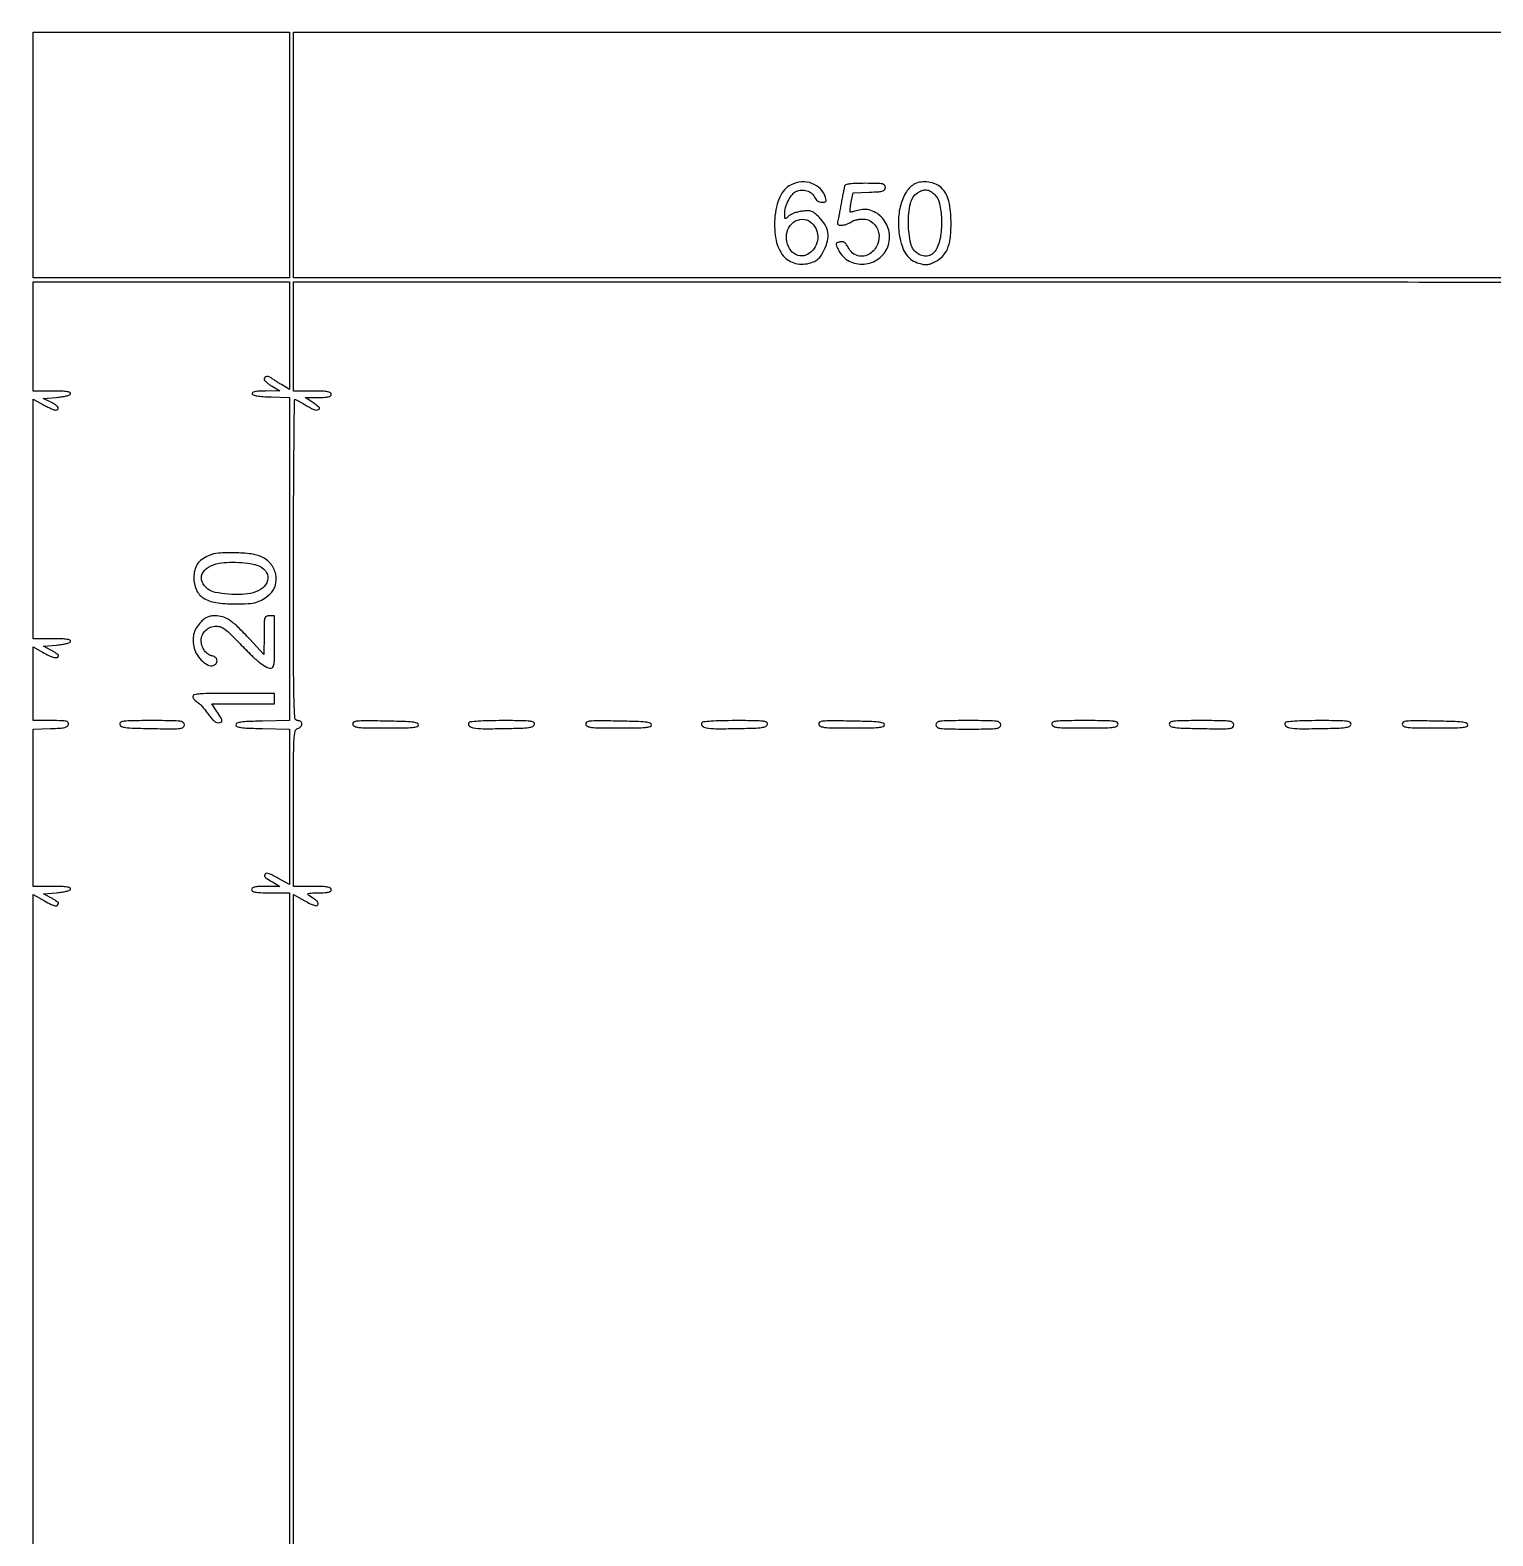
# Model space of a CAD drawing. Extents: x 0 to 836, y 5 to 589.
# Drawn here: x 132.9 to 191.9, y 369.6 to 430.3 of the extents above; entities that cross this region are included whole.
import ezdxf

# ---------------------------------------------------------------- set-up
doc = ezdxf.new("R2010")
doc.units = 0
doc.header["$MEASUREMENT"] = 0

msp = doc.modelspace()

# ---------------------------------------------------------------- linework, layer by layer
for points in [[(201.712326, 537.783562, -0.000001), (217.055896, 537.76491, -0.426088)], [(546.939, 229.3929, -0.000106), (546.943559, 250.949215, -0.000176), (546.957638, 269.095817, -0.000001), (546.976289, 285.583213, -0.415883)], [(836.0595, 588.6891), (420.497259, 588.710259, 0.000013), (261.145696, 588.714318, 0.000021), (126.989856, 588.708632), (4.934769, 588.698274, 0.19889), (4.878609, 588.675009, 0.198853), (4.855343, 588.618859), (4.83877, 516.273901, 0.000036), (4.826254, 436.744061, 0.000021), (4.8222, 342.282364), (4.8222, 95.946129), (4.469225, 95.920114, 0.031904), (4.160456, 95.877435, 0.315999), (4.075312, 95.787407, 0.415411), (4.137995, 95.703578, 0.035338), (4.43445, 95.6826), (4.8222, 95.6826), (4.8222, 50.2101), (4.8222, 4.7376), (420.462, 4.7376), (836.1018, 4.7376)], [(604.852986, 529.408162, -0.000002), (620.423836, 529.389509, -0.550615)], [(308.18842, 529.408162, -0.000002), (322.638019, 529.38951, -0.415836)], [(238.738155, 529.614638, -0.000002), (224.300981, 529.63329, -0.415836)], [(531.796111, 538.074638, -0.000002), (517.6951, 538.093291, -0.426056)], [(413.368417, 538.074638, -0.000002), (399.676779, 538.093291, -0.415815)], [(77.850638, 481.579418, -0.000002), (77.869294, 494.031443, -0.550517)], [(336.166934, 548.220763, -0.000002), (326.827688, 548.233536, -0.413812)], [(77.644162, 421.684687, -0.000002), (77.625507, 409.236574, -0.415775)], [(333.609652, 529.614638, -0.000003), (323.198363, 529.633296, -0.415688)], [(383.716206, 529.408162, -0.000003), (394.123716, 529.389504, -0.425916)], [(209.175878, 420.104962, -0.000003), (220.435047, 420.086304, -0.550465)], [(68.6952, 512.4222), (68.6952, 424.07169), (68.6952, 335.721179), (68.2299, 335.759766, 0.007133), (67.929172, 335.78039, 0.107826), (67.826408, 335.763741, 0.250288), (67.778728, 335.707689, 0.053641), (67.7646, 335.576376, 0.040763), (67.773948, 335.461903, 0.150693), (67.805902, 335.397748, 0.157767), (67.867426, 335.364407, 0.045946), (67.9761, 335.3544, 0.038131), (68.057092, 335.360586, 0.057076), (68.125472, 335.379251, 0.074992), (68.172132, 335.406604, 0.226478), (68.1876, 335.439, -0.308176), (68.230223, 335.501586, -0.104548), (68.344539, 335.520821, -0.079759), (68.484837, 335.492261, -0.106751), (68.59368, 335.42208, -0.198532), (68.652554, 335.280239, -0.000012), (68.672972, 321.077246, -0.000309), (68.688474, 301.604946, -0.000063), (68.690329, 267.04413)], [(77.841889, 210.212758, -0.000002), (77.851786, 217.49274, -0.413814)], [(143.5662, 357.696876), (143.5662, 395.436552), (144.027467, 395.176229, 0.012921), (144.239558, 395.063656, 0.039053), (144.391104, 395.002412, 0.064002), (144.494626, 394.98377, 0.273412), (144.547992, 395.011787, 0.187707), (144.560564, 395.079918, 0.142973), (144.525712, 395.148082, 0.052553), (144.422708, 395.23646, 0.007186), (144.186878, 395.394275, -0.140256), (144.144261, 395.443188, -0.462508), (144.159744, 395.477092, -0.061481), (144.270989, 395.494268, -0.005245), (144.56025, 395.500025, 0.010172), (144.827889, 395.50799, 0.04862), (144.978896, 395.530389, 0.108379), (145.059472, 395.570344, 0.22744), (145.089, 395.6319, 0.273642), (145.051125, 395.695923, 0.084509), (144.94095, 395.734125, 0.035355), (144.731186, 395.754, 0.005946), (144.3276, 395.7588), (143.5662, 395.7588), (143.5662, 398.921433, -0.000776), (143.569385, 400.9733, -0.012403), (143.588777, 401.66796, -0.034473), (143.631491, 402.017394, -0.288764), (143.7354, 402.128313, 0.070024), (143.800073, 402.155321, 0.069688), (143.854897, 402.199166, 0.075597), (143.891896, 402.252536, 0.114309), (143.9046, 402.30738, 0.115978), (143.892058, 402.360722, 0.109473), (143.856907, 402.404197, 0.096727), (143.802543, 402.432495, 0.071894), (143.7354, 402.4422, -0.393867), (143.622773, 402.54721, -0.010957), (143.587903, 403.272337, -0.006193), (143.56912, 404.638124, -0.000341), (143.5662, 408.9141, -0.000919), (143.570759, 411.395574, -0.001533), (143.584838, 413.484104, -0.000095), (143.603579, 415.358605, -0.423441), (143.62965, 415.38336, -0.10382), (143.669388, 415.373277, -0.007062), (143.773867, 415.32027, -0.009869), (143.897255, 415.252321, -0.007234), (144.0315, 415.172293, 0.028609), (144.3871, 414.980405, 0.215036), (144.57372, 414.97779, 0.550574), (144.589504, 415.079054, 0.037328), (144.30645, 415.291667), (144.0315, 415.46775), (144.56025, 415.469175, 0.010038), (144.828886, 415.475293, 0.04885), (144.979487, 415.496588, 0.11021), (145.059539, 415.536013, 0.227201), (145.089, 415.5975, 0.273642), (145.051125, 415.661523, 0.084509), (144.94095, 415.699725, 0.035355), (144.731186, 415.7196, 0.005946), (144.3276, 415.7244), (143.5662, 415.7244), (143.5662, 417.924), (143.5662, 420.1236), (182.02395, 420.1236, -0.000155), (196.768555, 420.119041, -0.000258)], [(133.0758, 357.695009), (133.0758, 395.432818), (133.528182, 395.173991, 0.015571), (133.797163, 395.031023, 0.07432), (133.962437, 394.978256, 0.211695), (134.052011, 395.001756, 0.228087), (134.091, 395.082778, 0.223322), (134.076866, 395.112845, 0.016182), (134.002431, 395.170563, 0.020188), (133.905009, 395.235347, 0.013764), (133.789488, 395.301328), (133.487975, 395.4627), (134.01553, 395.505, 0.015897), (134.231703, 395.529269, 0.028466), (134.40678, 395.564852, 0.03066), (134.534661, 395.607049, 0.221727), (134.577892, 395.65305, 0.394072), (134.554415, 395.703868, 0.061095), (134.437217, 395.735697, 0.029435), (134.220486, 395.754012, 0.006363), (133.84425, 395.7588), (133.0758, 395.7588), (133.0758, 398.927879), (133.0758, 402.096957), (133.772814, 402.121529, 0.006882), (134.152989, 402.140172, 0.042748), (134.345925, 402.168978, 0.100796), (134.449586, 402.217093, 0.188827), (134.498118, 402.29415, 0.225974), (134.477913, 402.371442, 0.166857), (134.400974, 402.417558, 0.047429), (134.222877, 402.438041, 0.00493), (133.801103, 402.4422), (133.0758, 402.4422), (133.0758, 403.930739), (133.0758, 405.419278), (133.450415, 405.199739, 0.022251), (133.708024, 405.063786, 0.053466), (133.911594, 404.993085, 0.105612), (134.041124, 404.990884, 0.358625), (134.091, 405.051478, 0.209335), (134.075057, 405.087889, 0.022051), (134.002431, 405.149221, 0.024308), (133.904985, 405.217122, 0.017141), (133.789488, 405.284128), (133.487975, 405.4455), (134.01553, 405.4878, 0.015897), (134.231703, 405.512069, 0.028466), (134.40678, 405.547652, 0.03066), (134.534661, 405.589849, 0.221727), (134.577892, 405.63585, 0.394072), (134.554415, 405.686668, 0.061095), (134.437217, 405.718497, 0.029435), (134.220486, 405.736812, 0.006363), (133.84425, 405.7416), (133.0758, 405.7416), (133.0758, 410.571033), (133.0758, 415.400466), (133.467156, 415.181733, 0.011597), (133.625516, 415.097983, 0.014102), (133.777697, 415.027253, 0.012683), (133.907846, 414.975042, 0.089272), (133.974756, 414.963, 0.18104), (134.065525, 414.996979, 0.365083), (134.076481, 415.067422, 0.111398), (133.974513, 415.17307, 0.034758), (133.781246, 415.281619), (133.471492, 415.4283), (134.007288, 415.4706, 0.01551), (134.227651, 415.494894, 0.028269), (134.405106, 415.530375, 0.030562), (134.534327, 415.572477, 0.222764), (134.577892, 415.61865, 0.394072), (134.554415, 415.669468, 0.061095), (134.437217, 415.701297, 0.029435), (134.220486, 415.719612, 0.006363), (133.84425, 415.7244), (133.0758, 415.7244), (133.0758, 417.924), (133.0758, 420.1236), (138.2364, 420.1236), (143.397, 420.1236), (143.397, 417.9594), (143.397, 415.7952), (143.07975, 415.984839, -0.004855), (142.952396, 416.062654, -0.005537), (142.832083, 416.139646, -0.005042), (142.731416, 416.20711, -0.030884), (142.68213, 416.245539, 0.094374), (142.588016, 416.301419, 0.116251), (142.486878, 416.31322, 0.159083), (142.412033, 416.278819, 0.211125), (142.382628, 416.21085, 0.175744), (142.402067, 416.158537, 0.030637), (142.476162, 416.081349, 0.030019), (142.578657, 415.997689, 0.022931), (142.699878, 415.918495), (143.0163, 415.73189), (142.4382, 415.728145, 0.009126), (142.161838, 415.721309, 0.039013), (141.998225, 415.70142, 0.08811), (141.913138, 415.667955, 0.348167), (141.895127, 415.61865, 0.245891), (141.946079, 415.569369, 0.029679), (142.10321, 415.533047, 0.024548), (142.335059, 415.505386, 0.009086), (142.663577, 415.488456), (143.397, 415.464013), (143.397, 408.955634), (143.397, 402.447255), (142.31835, 402.423578, 0.003954), (141.737884, 402.406242, 0.02524), (141.444571, 402.380295, 0.054623), (141.28641, 402.340273, 0.313126), (141.2397, 402.273, 0.313126), (141.28641, 402.205727, 0.054623), (141.444571, 402.165705, 0.02524), (141.737884, 402.139758, 0.003954), (142.31835, 402.122422), (143.397, 402.098745), (143.397, 398.964864), (143.397, 395.830982), (142.938223, 396.093468, 0.013632), (142.733185, 396.203472, 0.036849), (142.580607, 396.266457, 0.055394), (142.473862, 396.288891, 0.285851), (142.422152, 396.263248, 0.078544), (142.392545, 396.192593, 0.25054), (142.404834, 396.144652, 0.068732), (142.468538, 396.091898, 0.002883), (142.7202, 395.938078), (143.0163, 395.759432), (142.44525, 395.759116, 0.008923), (142.151885, 395.753718, 0.04577), (141.990578, 395.733003, 0.10575), (141.905316, 395.693909, 0.236826), (141.8742, 395.6319, 0.273642), (141.912075, 395.567877, 0.084509), (142.02225, 395.529675, 0.035355), (142.232014, 395.5098, 0.005946), (142.6356, 395.505), (143.397, 395.505), (143.397, 357.7311)]]:
    msp.add_lwpolyline(points, format="xyb")
msp.add_lwpolyline([(143.397, 425.2419), (143.397, 420.2928), (138.2364, 420.2928), (133.0758, 420.2928), (133.0758, 425.2419), (133.0758, 430.191), (138.2364, 430.191), (143.397, 430.191)], close=True)
msp.add_lwpolyline([(220.5522, 420.2928), (182.0592, 420.2928), (143.5662, 420.2928), (143.5662, 425.2419), (143.5662, 430.191), (182.024133, 430.191), (220.482066, 430.191)])
for points in [[(163.6164, 424.04078, 0.091039), (163.359011, 423.842204, 0.071413), (163.162653, 423.548628, 0.058997), (163.029436, 423.158525, 0.035155), (162.960422, 422.672094, 0.065252), (163.012303, 421.803557, 0.12543), (163.307169, 421.176471, 0.165394), (163.800275, 420.871506, 0.137042), (164.4201, 420.900241, 0.03902), (164.601483, 420.976227, 0.072123), (164.731393, 421.068719, 0.063137), (164.840356, 421.202919, 0.023863), (164.958142, 421.414407, 0.05808), (165.091109, 421.785093, 0.096714), (165.102861, 422.115495, 0.097528), (164.989598, 422.424132, 0.059881), (164.749543, 422.729777, 0.02073), (164.569754, 422.895245, 0.087428), (164.443646, 422.96881, 0.092225), (164.303401, 422.992846, 0.024517), (164.075982, 422.97845, 0.029908), (163.91763, 422.950935, 0.026782), (163.757608, 422.903986, 0.027747), (163.618444, 422.846062, 0.071538), (163.528367, 422.785393, -0.010472), (163.420248, 422.69159, -0.297784), (163.38518, 422.687545, -0.274003), (163.365378, 422.71831, -0.009257), (163.3626, 422.868353, -0.072542), (163.40051, 423.128276, -0.047148), (163.514388, 423.410202, -0.048132), (163.670289, 423.65114, -0.118747), (163.835058, 423.780055, -0.094816), (164.042895, 423.830577, -0.089828), (164.258954, 423.802378, -0.093742), (164.44391, 423.702319, -0.11562), (164.563457, 423.547566, 0.05591), (164.617784, 423.456776, 0.077484), (164.686089, 423.391175, 0.081855), (164.768013, 423.351884, 0.071083), (164.862381, 423.3384, 0.033646), (164.970015, 423.345651, 0.197222), (165.018093, 423.373433, 0.203472), (165.03194, 423.426359, 0.035991), (165.009311, 423.52875, 0.122665), (164.806365, 423.872307, 0.110661), (164.45873, 424.096452, 0.105474), (164.034103, 424.157198, 0.10222)], [(165.778561, 423.99405, 0.02255), (165.76122, 423.926098, 0.002137), (165.727024, 423.757831, 0.002729), (165.688186, 423.556715, 0.002147), (165.648231, 423.3384, -0.001804), (165.607306, 423.113912, -0.001915), (165.565545, 422.894118, -0.001823), (165.528172, 422.705133, -0.008796), (165.504644, 422.59815, 0.039745), (165.489076, 422.498266, 0.193045), (165.506024, 422.444662, 0.188632), (165.555642, 422.416889, 0.03774), (165.658779, 422.410491, 0.049849), (165.74714, 422.420527, 0.030749), (165.84793, 422.448877, 0.030656), (165.945095, 422.489611, 0.047361), (166.02252, 422.537391, -0.068732), (166.107763, 422.585107, -0.03001), (166.231351, 422.625113, -0.028995), (166.369762, 422.652463, -0.034291), (166.502829, 422.6616, -0.179822), (166.916549, 422.507836, -0.164577), (167.14823, 422.115022, -0.150691), (167.103653, 421.634373, -0.150917), (166.796114, 421.262647, -0.102459), (166.557959, 421.168674, -0.112636), (166.310547, 421.181725, -0.109373), (166.087815, 421.301935, -0.092118), (165.920141, 421.511719, 0.026345), (165.836902, 421.649565, 0.096487), (165.764888, 421.721161, 0.135642), (165.685528, 421.747502, 0.075329), (165.583319, 421.737294, 0.034678), (165.469143, 421.699554, 0.271415), (165.436519, 421.656831, 0.139326), (165.447291, 421.587788, 0.008024), (165.541019, 421.3926, 0.156184), (165.955927, 420.96778, 0.14216), (166.557338, 420.842792, 0.138346), (167.144522, 421.058774, 0.145825), (167.517945, 421.546157, 0.137805), (167.571286, 422.135373, 0.129501), (167.313038, 422.68226, 0.138656), (166.835636, 423.006422, 0.165582), (166.294413, 423.002502, -0.015626), (166.1953, 422.971388, -0.022771), (166.106102, 422.950748, -0.019615), (166.033667, 422.940346, -0.225934), (166.007297, 422.949703, -0.212282), (165.996299, 422.978309, -0.010292), (166.00379, 423.082323, -0.015263), (166.019412, 423.208702, -0.010272), (166.044599, 423.351935), (166.116967, 423.7191), (166.770184, 423.743809, 0.006199), (167.150836, 423.762936, 0.055294), (167.315689, 423.791756, 0.160844), (167.39348, 423.845263, 0.163774), (167.4234, 423.934159, 0.187788), (167.38852, 424.023754, 0.157711), (167.29929, 424.074305, 0.046473), (167.105188, 424.095689, 0.004211), (166.617045, 424.0998, 0.007328), (166.240187, 424.094277, 0.024042), (165.992012, 424.075034, 0.032009), (165.830743, 424.04411, 0.261313)], [(168.610339, 424.080731, 0.133039), (168.267329, 423.761062, 0.072917), (168.036471, 423.230639, 0.063285), (167.944676, 422.57225, 0.054258), (168.011988, 421.875299, 0.038109), (168.124229, 421.486249, 0.07364), (168.280366, 421.203184, 0.08606), (168.492915, 421.00596, 0.071427), (168.773275, 420.876121, 0.026842), (168.960001, 420.830935, 0.069755), (169.097897, 420.824799, 0.067582), (169.234701, 420.856798, 0.024029), (169.419054, 420.937535, 0.08301), (169.718912, 421.154549, 0.092798), (169.918209, 421.44989, 0.071312), (170.030171, 421.860549, 0.029806), (170.067058, 422.434392, 0.020525), (170.047403, 422.973443, 0.045555), (169.978511, 423.378327, 0.060037), (169.855612, 423.68646, 0.079457), (169.67116, 423.925094, 0.093169), (169.451039, 424.065685, 0.059297), (169.156742, 424.145277, 0.059632), (168.854333, 424.153308, 0.098591)], [(169.402533, 423.651158, -0.144075), (169.602334, 423.284745, -0.044146), (169.681637, 422.652623, -0.044375), (169.646511, 421.979324, -0.081718), (169.482795, 421.457276, -0.09631), (169.344849, 421.279164, -0.114296), (169.157736, 421.178837, -0.114637), (168.946014, 421.171151, -0.097318), (168.738281, 421.255574, -0.192896), (168.445569, 421.674696, -0.054774), (168.349295, 422.47924, -0.054766), (168.430126, 423.286759, -0.189883), (168.714512, 423.716606, -0.063398), (168.900219, 423.814325, -0.113636), (169.070219, 423.836803, -0.112269), (169.234341, 423.782698, -0.060914)], [(164.460248, 422.494552, -0.10684), (164.645547, 422.207061, -0.109765), (164.693166, 421.871579, -0.109146), (164.594207, 421.546013, -0.104617), (164.366258, 421.286635, -0.151218), (164.048574, 421.173842, -0.167491), (163.73741, 421.267001, -0.139993), (163.510731, 421.553227, -0.098224), (163.43028, 421.958802, -0.135032), (163.531007, 422.324976, -0.139461), (163.803974, 422.582751, -0.152321), (164.152466, 422.645204, -0.166619)], [(140.1399, 409.091547, 0.053672), (139.867415, 408.934471, 0.089458), (139.685064, 408.743453, 0.090403), (139.582122, 408.502281, 0.055837), (139.5477, 408.195, 0.10406), (139.648434, 407.716223, 0.148393), (139.929581, 407.388718, 0.105117), (140.429065, 407.20224, 0.03681), (141.1974, 407.145075, 0.014948), (141.736993, 407.160844, 0.05366), (142.076403, 407.217823, 0.072223), (142.340955, 407.335248, 0.044209), (142.613155, 407.542302, 0.140323), (142.835523, 407.90231, 0.124029), (142.847762, 408.344181, 0.116908), (142.646311, 408.75924, 0.115538), (142.279234, 409.041853, 0.076424), (141.854118, 409.161115, 0.024439), (141.197538, 409.208532, 0.024038), (140.544057, 409.192294, 0.085905)], [(142.232524, 408.648887, -0.152341), (142.481014, 408.405115, -0.193791), (142.515903, 408.088597, -0.158165), (142.315544, 407.787261, -0.101891), (141.937876, 407.596746, -0.056119), (141.490266, 407.528181, -0.030501), (140.93332, 407.539936, -0.02923), (140.41222, 407.613653, -0.110494), (140.113163, 407.746869, -0.135251), (139.885303, 408.038796, -0.203488), (139.887725, 408.357252, -0.162529), (140.132082, 408.629568, -0.086537), (140.5629, 408.784185, -0.038102), (140.987501, 408.824971, -0.025119), (141.478037, 408.80994, -0.02485), (141.93407, 408.750065, -0.073437)], [(139.841625, 406.42924, 0.051153), (139.661716, 406.208204, 0.072988), (139.555198, 405.979127, 0.071635), (139.517822, 405.725832, 0.047266), (139.544611, 405.432215, 0.082624), (139.647585, 405.150395, 0.062291), (139.84474, 404.885381, 0.06701), (140.078386, 404.699153, 0.171701), (140.287399, 404.656994, 0.154891), (140.427899, 404.724584, 0.205775), (140.483684, 404.853221, 0.206634), (140.428677, 404.981804, 0.155718), (140.288694, 405.049436, -0.120035), (140.120841, 405.116489, -0.083756), (139.976152, 405.26138, -0.077229), (139.877689, 405.458417, -0.077472), (139.8438, 405.675824, -0.10504), (139.890502, 405.895679, -0.10037), (140.022921, 406.081676, -0.097017), (140.221717, 406.205925, -0.091225), (140.45715, 406.249554, -0.091469), (140.631418, 406.217636, -0.068605), (140.802892, 406.123833, -0.035955), (141.024173, 405.933849, -0.006703), (141.399352, 405.551604, 0.00777), (141.878829, 405.065174, 0.027056), (142.209518, 404.773403, 0.042437), (142.458858, 404.608601, 0.124499), (142.65675, 404.557757, 0.266285), (142.736522, 404.603086, 0.098923), (142.7807, 404.729433, 0.031549), (142.80075, 404.992422, 0.003254), (142.8048, 405.6147), (142.8048, 406.6722), (142.5933, 406.6722, 0.107498), (142.470543, 406.645499, 0.221958), (142.408259, 406.57239, 0.062393), (142.384131, 406.406175, 0.003589), (142.377749, 405.88965), (142.373697, 405.1071), (141.799893, 405.726269, 0.011982), (141.326065, 406.213599, 0.044714), (140.995588, 406.4842, 0.070874), (140.711018, 406.623504, 0.078159), (140.408342, 406.671643, 0.038885), (140.240098, 406.65883, 0.062693), (140.102132, 406.619313, 0.060899), (139.975528, 406.545841, 0.034494)], [(139.5054, 403.418077, 0.110466), (139.517463, 403.364142, 0.05568), (139.554165, 403.304457, 0.051341), (139.607912, 403.24849, 0.052961), (139.671409, 403.205308, -0.067746), (139.752238, 403.146784, -0.017359), (139.865337, 403.031103, -0.017357), (139.986341, 402.888802, -0.016837), (140.098473, 402.737031, 0.023326), (140.216764, 402.581196, 0.036879), (140.333444, 402.460781, 0.043967), (140.439908, 402.38159, 0.138798), (140.524664, 402.3576, 0.101146), (140.640599, 402.381295, 0.326928), (140.678412, 402.445007, 0.112736), (140.638182, 402.566064, 0.012718), (140.48085, 402.811094), (140.271899, 403.119), (141.53835, 403.119), (142.8048, 403.119), (142.8048, 403.3305), (142.8048, 403.542), (141.1551, 403.542, 0.002317), (140.247888, 403.537797, 0.016429), (139.808104, 403.519261, 0.029197), (139.561561, 403.486187, 0.359108)], [(136.560414, 402.29415, 0.252541), (136.627342, 402.212126, 0.065668), (136.797571, 402.166747, 0.025016), (137.126806, 402.140567, 0.002804), (137.877917, 402.122747, 0.002061), (138.703083, 402.1112, 0.031064), (138.989668, 402.126185, 0.126764), (139.1178, 402.175372, 0.24262), (139.167, 402.270797, 0.246211), (139.116558, 402.367024, 0.119511), (138.983279, 402.418298, 0.030265), (138.687428, 402.438703, 0.002087), (137.849497, 402.4422, 0.002314), (137.055125, 402.438523, 0.026279), (136.741727, 402.41913, 0.092921), (136.599345, 402.375139, 0.330137)], [(145.950685, 402.296332, 0.251212), (146.018128, 402.213355, 0.071206), (146.184655, 402.170142, 0.025348), (146.512201, 402.150125, 0.002588), (147.289759, 402.1461, 0.002964), (148.011734, 402.15038, 0.021179), (148.360393, 402.169299, 0.045119), (148.548397, 402.20482, 0.335246), (148.5999, 402.273, 0.334881), (148.547883, 402.341956, 0.04165), (148.351682, 402.380702, 0.020579), (147.992503, 402.406092, 0.002999), (147.260827, 402.423232, 0.002151), (146.441787, 402.433978, 0.02635), (146.12913, 402.420253, 0.099142), (145.98955, 402.377962, 0.328399)], [(150.625744, 402.350229, 0.362859), (150.643041, 402.229753, 0.142614), (150.805629, 402.151472, 0.039903), (151.200533, 402.117573, 0.006123), (151.989413, 402.122605, 0.002888), (152.723083, 402.14051, 0.025518), (153.045986, 402.166788, 0.067043), (153.212979, 402.212307, 0.250335), (153.279191, 402.29415, 0.329521), (153.240382, 402.375108, 0.093362), (153.098585, 402.419122, 0.026378), (152.786324, 402.438521, 0.002325), (151.995096, 402.4422, 0.004799), (151.422343, 402.436703, 0.011967), (151.004082, 402.418652, 0.008478), (150.693265, 402.392476, 0.233154)], [(155.341285, 402.296332, 0.251212), (155.408728, 402.213355, 0.071206), (155.575255, 402.170142, 0.025348), (155.902801, 402.150125, 0.002588), (156.680359, 402.1461, 0.002964), (157.402334, 402.15038, 0.021179), (157.750993, 402.169299, 0.045119), (157.938997, 402.20482, 0.335246), (157.9905, 402.273, 0.334881), (157.938483, 402.341956, 0.04165), (157.742282, 402.380702, 0.020579), (157.383103, 402.406092, 0.002999), (156.651427, 402.423232, 0.002151), (155.832387, 402.433978, 0.02635), (155.51973, 402.420253, 0.099142), (155.38015, 402.377962, 0.328399)], [(160.016344, 402.350229, 0.362859), (160.033641, 402.229753, 0.142614), (160.196229, 402.151472, 0.039903), (160.591133, 402.117573, 0.006123), (161.380013, 402.122605, 0.002888), (162.113683, 402.14051, 0.025518), (162.436586, 402.166788, 0.067043), (162.603579, 402.212307, 0.250335), (162.669791, 402.29415, 0.329521), (162.630982, 402.375108, 0.093362), (162.489185, 402.419122, 0.026378), (162.176924, 402.438521, 0.002325), (161.385696, 402.4422, 0.004799), (160.812943, 402.436703, 0.011967), (160.394682, 402.418652, 0.008478), (160.083865, 402.392476, 0.233154)], [(164.731885, 402.296332, 0.251212), (164.799328, 402.213355, 0.071206), (164.965855, 402.170142, 0.025348), (165.293401, 402.150125, 0.002588), (166.070959, 402.1461, 0.002964), (166.792934, 402.15038, 0.021179), (167.141593, 402.169299, 0.045119), (167.329597, 402.20482, 0.335246), (167.3811, 402.273, 0.334881), (167.329083, 402.341956, 0.04165), (167.132882, 402.380702, 0.020579), (166.773703, 402.406092, 0.002999), (166.042027, 402.423232, 0.002151), (165.222987, 402.433978, 0.02635), (164.91033, 402.420253, 0.099142), (164.77075, 402.377962, 0.328399)], [(169.4538, 402.273, 0.250083), (169.504369, 402.178218, 0.116079), (169.638863, 402.127679, 0.02996), (169.935774, 402.107332, 0.00213), (170.7651, 402.1038, 0.00213), (171.594426, 402.107332, 0.02996), (171.891337, 402.127679, 0.116079), (172.025831, 402.178218, 0.250083), (172.0764, 402.273, 0.250083), (172.025831, 402.367782, 0.116079), (171.891337, 402.418321, 0.02996), (171.594426, 402.438668, 0.00213), (170.7651, 402.4422, 0.00213), (169.935774, 402.438668, 0.02996), (169.638863, 402.418321, 0.116079), (169.504369, 402.367782, 0.250083)], [(174.122905, 402.29415, 0.254832), (174.190142, 402.212568, 0.068159), (174.359015, 402.170103, 0.024934), (174.688843, 402.150162, 0.002632), (175.4604, 402.1461, 0.002632), (176.231957, 402.150162, 0.024934), (176.561785, 402.170103, 0.068159), (176.730658, 402.212568, 0.254832), (176.797895, 402.29415, 0.335991), (176.757819, 402.37544, 0.088793), (176.609756, 402.419199, 0.02535), (176.285319, 402.438544, 0.002216), (175.4604, 402.4422, 0.002216), (174.635481, 402.438544, 0.02535), (174.311044, 402.419199, 0.088793), (174.162981, 402.37544, 0.335991)], [(178.860414, 402.29415, 0.252541), (178.927342, 402.212126, 0.065668), (179.097571, 402.166747, 0.025016), (179.426806, 402.140567, 0.002804), (180.177917, 402.122747, 0.002061), (181.003083, 402.1112, 0.031064), (181.289668, 402.126185, 0.126764), (181.4178, 402.175372, 0.24262), (181.467, 402.270797, 0.246211), (181.416558, 402.367024, 0.119511), (181.283279, 402.418298, 0.030265), (180.987428, 402.438703, 0.002087), (180.149497, 402.4422, 0.002314), (179.355125, 402.438523, 0.026279), (179.041727, 402.41913, 0.092921), (178.899345, 402.375139, 0.330137)], [(183.535144, 402.350229, 0.362859), (183.552441, 402.229753, 0.142614), (183.715029, 402.151472, 0.039903), (184.109933, 402.117573, 0.006123), (184.898813, 402.122605, 0.002888), (185.632483, 402.14051, 0.025518), (185.955386, 402.166788, 0.067043), (186.122379, 402.212307, 0.250335), (186.188591, 402.29415, 0.329521), (186.149782, 402.375108, 0.093362), (186.007985, 402.419122, 0.026378), (185.695724, 402.438521, 0.002325), (184.904496, 402.4422, 0.004799), (184.331743, 402.436703, 0.011967), (183.913482, 402.418652, 0.008478), (183.602665, 402.392476, 0.233154)], [(188.250685, 402.296332, 0.251212), (188.318128, 402.213355, 0.071206), (188.484655, 402.170142, 0.025348), (188.812201, 402.150125, 0.002588), (189.589759, 402.1461, 0.002964), (190.311734, 402.15038, 0.021179), (190.660393, 402.169299, 0.045119), (190.848397, 402.20482, 0.335246), (190.8999, 402.273, 0.334881), (190.847883, 402.341956, 0.04165), (190.651682, 402.380702, 0.020579), (190.292503, 402.406092, 0.002999), (189.560827, 402.423232, 0.002151), (188.741787, 402.433978, 0.02635), (188.42913, 402.420253, 0.099142), (188.28955, 402.377962, 0.328399)]]:
    msp.add_lwpolyline(points, format="xyb", close=True)

doc.saveas('drawing.dxf')
